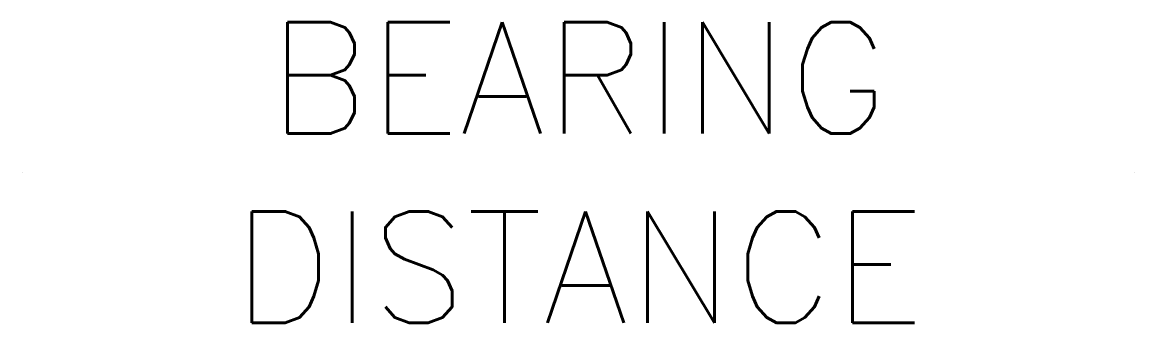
# Model space of a CAD drawing. Extents: x 0 to 10, y -1.4 to 1.4.
import ezdxf
from ezdxf.enums import TextEntityAlignment as Align

# ---------------------------------------------------------------- set-up
doc = ezdxf.new("R2010")
doc.units = 0
doc.header["$LTSCALE"] = 5
doc.header["$MEASUREMENT"] = 0
doc.layers.get('0').update_dxf_attribs({"linetype": 'CONTINUOUS'})
doc.styles.add('ROMANS', font='ROMANS.SHX')

msp = doc.modelspace()

# ---------------------------------------------------------------- linework, layer by layer
for p, q in [((0, 0), (0, 0)), ((10, 0), (10, 0))]:
    msp.add_line(p, q)

# ---------------------------------------------------------------- texts
at = {"style": 'ROMANS', "flags": 8}
msp.add_attdef('BEARING', text='Angle', height=1, dxfattribs=at).set_placement((5, 0.35), align=Align.CENTER)
msp.add_attdef('DISTANCE', text='Distance', height=1, dxfattribs=at).set_placement((5, -0.35), align=Align.TOP_CENTER)

doc.saveas('drawing.dxf')
